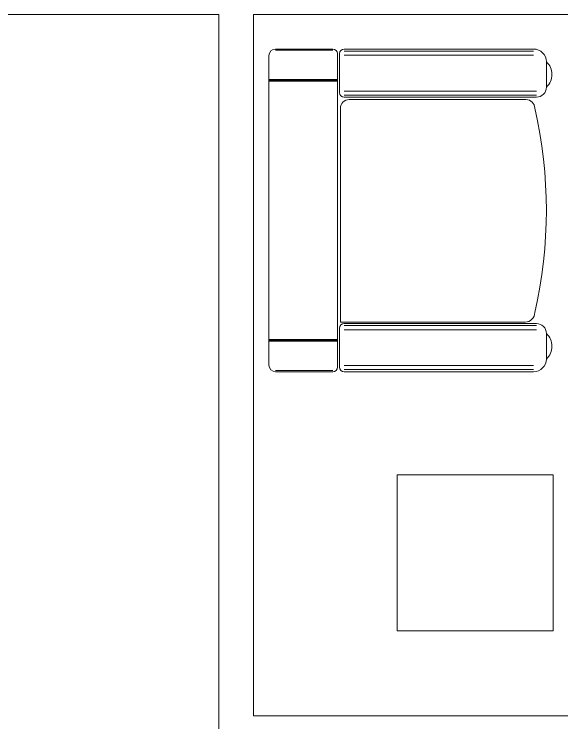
# Model space of a CAD drawing. Header units: millimetres. Extents: x -160614 to 59925, y -157025 to 0.
# Drawn here: x -69268 to -67689, y -96466 to -94423 of the extents above; entities that cross this region are included whole.
import ezdxf

# ---------------------------------------------------------------- set-up
doc = ezdxf.new("R2010")
doc.units = ezdxf.units.MM
doc.header["$LTSCALE"] = 8
for name, color, linetype, lineweight in [('72_EGR_EQP_TAG', 9, 'Continuous', 5), ('LOADING', 9, 'Continuous', 5), ('Walls', 9, 'Continuous', 5)]:
    doc.layers.add(name, color=color, linetype=linetype, lineweight=lineweight)

# ---------------------------------------------------------------- blocks, each defined once
blk = doc.blocks.new('single seat')
at = {"layer": 'LOADING'}
for p, q in [((-972558.1, -381684), (-972723.2, -381684)), ((-972558.1, -381687.4), (-972723.2, -381687.4)), ((-971978.9, -381684), (-972525.2, -381684)), ((-971978.9, -381689.9), (-972525.2, -381689.9)), ((-972742.2, -381703.1), (-972742.2, -382595.5)), ((-972544.8, -381697.3), (-972544.8, -382601.1)), ((-972538.5, -381697.3), (-972538.5, -381809.5)), ((-971978.9, -381701.7), (-972525.2, -381701.7)), ((-971942.2, -381720.6), (-971942.2, -381794)), ((-972544.8, -381772.1), (-972742.2, -381772.1)), ((-972544.8, -381774.6), (-972742.2, -381774.6)), ((-972544.8, -381777.1), (-972742.2, -381777.1)), ((-971971, -381805.1), (-972525.2, -381805.1)), ((-971971, -381816.9), (-972525.2, -381816.9)), ((-971971, -381822.8), (-972525.2, -381822.8)), ((-972001, -381829.5), (-972511, -381829.5)), ((-972536.4, -381854.9), (-972536.4, -382471.4)), ((-972538.5, -382600.9), (-972538.5, -382488.7)), ((-972536.4, -382471.4), (-972003.7, -382471.4)), ((-971971, -382475.4), (-972525.2, -382475.4)), ((-971971, -382481.3), (-972525.2, -382481.3)), ((-971971, -382493.1), (-972525.2, -382493.1)), ((-971942.2, -382577.6), (-971942.2, -382504.2)), ((-972544.8, -382521), (-972742.2, -382521)), ((-972544.8, -382523.6), (-972742.2, -382523.6)), ((-972544.8, -382526.1), (-972742.2, -382526.1)), ((-972558.1, -382610.8), (-972723.2, -382610.8)), ((-971978.9, -382596.4), (-972525.2, -382596.4)), ((-971978.9, -382608.3), (-972525.2, -382608.3)), ((-972558.1, -382614.2), (-972723.2, -382614.2)), ((-971978.9, -382614.2), (-972525.2, -382614.2))]:
    blk.add_line(p, q, dxfattribs=at)
for centre, radius, start, end in [((-972723.2, -381703.1), 19.1, 90, 180), ((-972558.1, -381697.3), 13.3, 0, 90), ((-972525.2, -381697.3), 13.3, 90, 180), ((-971978.9, -381720.6), 36.6, 0, 90), ((-971976, -381757.3), 49.9, 312.6462, 47.3538), ((-971971, -381794), 28.8, 270, 0), ((-972525.2, -381809.5), 13.3, 180, 270), ((-972511, -381854.9), 25.3, 90, 180), ((-972001, -381854.9), 25.3, 0, 90), ((-973252.2, -382149.1), 1310, 347.0217, 12.9783), ((-972003.7, -382443.3), 28.1, 270, 0), ((-972525.2, -382488.7), 13.3, 90, 180), ((-971971, -382504.2), 28.8, 0, 90), ((-971976, -382540.9), 49.9, 312.6462, 47.3538), ((-971978.9, -382577.6), 36.6, 270, 0), ((-972723.2, -382595.1), 19.1, 180, 270), ((-972558.1, -382600.9), 13.3, 270, 0), ((-972525.2, -382600.9), 13.3, 180, 270)]:
    blk.add_arc(centre, radius, start, end, dxfattribs=at)
blk = doc.blocks.new('1stF')
at = {"layer": 'LOADING', "color": 9}
blk.add_lwpolyline([(-68164, -96200.5), (-67714, -96200.5), (-67714, -95750.5), (-68164, -95750.5)], close=True, dxfattribs=at)
at = {"layer": 'Walls', "color": 9}
for p, q in [((-68677.9, -94423.5, 0.1), (-69877.3, -94424, 0.1)), ((-68677.9, -94423.5, 0.1), (-68677.9, -99145.7, 0.1)), ((-66542.3, -94422.6, 0.1), (-68577.9, -94423.5, 0.1)), ((-68577.9, -94423.5, 0.1), (-68577.9, -96445.7, 0.1)), ((-68577.9, -96445.7, 0.1), (-64711.9, -96445.7, 0.1))]:
    blk.add_line(p, q, dxfattribs=at)
at = {"layer": 'LOADING', "color": 9}
blk.add_blockref('single seat', (904209, 287160.9), dxfattribs=at)

msp = doc.modelspace()

# ---------------------------------------------------------------- block references
at = {"layer": '72_EGR_EQP_TAG'}
msp.add_blockref('1stF', (0, 0), dxfattribs=at)

doc.saveas('drawing.dxf')
